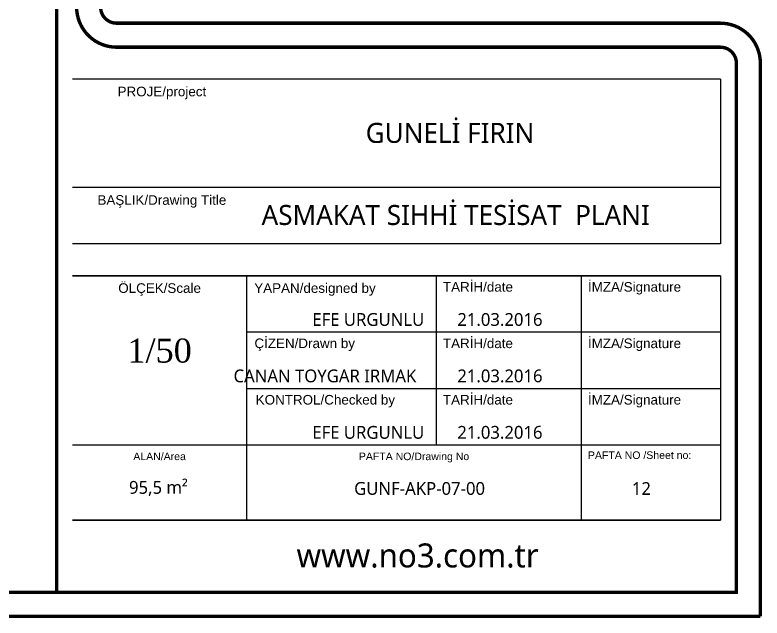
# Model space of a CAD drawing. Header units: millimetres. Extents: x 54215 to 67697, y 23496 to 56611.
# Drawn here: x 62480.2 to 62948.9, y 44050.8 to 44429 of the extents above; entities that cross this region are included whole.
import ezdxf
from ezdxf.enums import TextEntityAlignment as Align

# ---------------------------------------------------------------- set-up
doc = ezdxf.new("R2010")
doc.units = ezdxf.units.MM
doc.layers.add('t_yazı', color=154, linetype='Continuous', lineweight=25)
doc.styles.add('ARIALT', font='arial.ttf', dxfattribs={"height": 10})
doc.styles.get("Standard").update_dxf_attribs({"font": 'arial.ttf'})

msp = doc.modelspace()

# ---------------------------------------------------------------- linework, layer by layer
at = {"color": 250}
for p, q in [((62922.784, 44388.687), (62516.383, 44388.687)), ((62922.784, 44388.687), (62922.784, 44285.494)), ((62516.383, 44320.886), (62922.784, 44320.886)), ((62922.784, 44285.494), (62516.383, 44285.494)), ((62922.784, 44265.424), (62516.383, 44265.424)), ((62516.383, 44265.424), (62922.784, 44265.424)), ((62625.509, 44265.424), (62625.509, 44112.058)), ((62744.499, 44265.424), (62744.499, 44159.247)), ((62835.49, 44265.424), (62835.49, 44112.058)), ((62922.784, 44265.424), (62922.784, 44112.058)), ((62922.784, 44230.032), (62625.509, 44230.032)), ((62625.509, 44194.64), (62922.784, 44194.64)), ((62922.784, 44159.247), (62516.383, 44159.247)), ((62516.383, 44112.058), (62922.784, 44112.058)), ((62922.784, 44112.058), (62516.383, 44112.058))]:
    msp.add_line(p, q, dxfattribs=at)
at = {"color": 252, "const_width": 2.135}
for points in [[(62947.87, 44051.85), (60159.461, 44051.85), (60159.461, 45851.85), (62947.87, 45851.85), (62947.87, 44712.802, -0.4142136), (62922.784, 44687.715), (62543.978, 44687.715, 0.4142136), (62533.943, 44677.68), (62533.943, 44433.843, 0.4142136), (62543.978, 44423.808), (62922.784, 44423.808, -0.4142136), (62947.87, 44398.722), (62947.87, 44051.85)], [(62932.819, 44712.802, -0.4142136), (62922.784, 44702.767), (62543.978, 44702.767, 0.4142136), (62518.891, 44677.68), (62518.891, 44433.843, 0.4142136), (62543.978, 44408.756), (62922.784, 44408.756, -0.4142136), (62932.819, 44398.722), (62932.819, 44066.902), (60174.512, 44066.902), (60174.512, 45836.798), (62932.819, 45836.798), (62932.819, 44712.802)]]:
    msp.add_lwpolyline(points, format="xyb", dxfattribs=at)
msp.add_lwpolyline([(62506.348, 44066.902), (62506.348, 45836.798)], dxfattribs=at)

# ---------------------------------------------------------------- texts
at = {"color": 7}
for s, insert, char_height, width, attachment_point in [('{\\fLucida Sans Unicode|b0|i0|c162|p34;GUNELİ FIRIN}', (62753.161, 44354.929), 12.54325, 279.45279, 5), ('{\\fLucida Sans Unicode|b0|i0|c162|p34;ASMAKAT SIHHİ TESİSAT  PLANI}', (62756.728, 44303.448), 12.54325, 307.0384, 5), ('{\\fLucida Sans Unicode|b0|i0|c162|p34;EFE URGUNLU}', (62666.759, 44237.948), 8.02768, 307.0384, 4), ('{\\fLucida Sans Unicode|b0|i0|c162|p34;21.03.2016}', (62757.75, 44237.948), 8.02768, 307.0384, 4), ('{\\fGeorgia|b0|i0|c162|p18;1/50\\P}', (62570.946, 44218.393), 15.0519, 307.0384, 5), ('{\\fLucida Sans Unicode|b0|i0|c162|p34;CANAN TOYGAR IRMAK}', (62617.33, 44202.556), 8.02768, 307.0384, 4), ('{\\fLucida Sans Unicode|b0|i0|c162|p34;21.03.2016}', (62757.75, 44202.556), 8.02768, 307.0384, 4), ('{\\fLucida Sans Unicode|b0|i0|c162|p34;EFE URGUNLU}', (62666.759, 44167.163), 8.02768, 307.0384, 4), ('{\\fLucida Sans Unicode|b0|i0|c162|p34;21.03.2016}', (62757.75, 44167.163), 8.02768, 307.0384, 4), ('{\\fLucida Sans Unicode|b0|i0|c162|p34;95,5 m²}', (62551.744, 44132.003), 8.02768, 307.0384, 4), ('{\\fLucida Sans Unicode|b0|i0|c162|p34;GUNF-AKP-07-00}', (62693.001, 44132.003), 8.02768, 307.0384, 4), ('{\\fLucida Sans Unicode|b0|i0|c162|p34;12}', (62867.244, 44132.003), 8.02768, 307.0384, 4), ('{\\fLucida Sans Unicode|b0|i0|c162|p34;www.no3.com.tr}', (62732.847, 44089.889), 15.0519, 233.90379, 5)]:
    msp.add_mtext(s, dxfattribs=dict(at, insert=insert, char_height=char_height, width=width, attachment_point=attachment_point))
at = {"layer": 't_yazı', "linetype": 'Continuous', "style": 'ARIALT'}
for s, height, p in [('ALAN/Area', 4.719, (62570.946, 44152.169)), ('PAFTA NO/Drawing No', 4.71898, (62730.59, 44152.169))]:
    msp.add_text(s, height=height, dxfattribs=at).set_placement(p, align=Align.MIDDLE_CENTER)
at = {"layer": 't_yazı', "style": 'ARIALT'}
for s, insert, char_height, width, attachment_point in [('PROJE/project', (62572.383, 44383.968), 6.02076, 111.9856, 2), ('BAŞLIK/Drawing Title', (62572.383, 44315.947), 6.02076, 111.9856, 2), ('ÖLÇEK/Scale', (62570.946, 44260.705), 6.02076, 40.67138, 2), ('YAPAN/designed by', (62668.434, 44260.705), 6.02076, 111.9856, 2), ('TARİH/date', (62748.711, 44261.468), 6.0208, 45.79917, 1), ('İMZA/Signature', (62839.702, 44261.468), 6.02076, 45.79917, 1), ('ÇİZEN/Drawn by', (62661.992, 44226.076), 6.02076, 111.9856, 2), ('TARİH/date', (62748.711, 44226.076), 6.0208, 45.79917, 1), ('İMZA/Signature', (62839.702, 44226.076), 6.02076, 45.79917, 1), ('KONTROL/Checked by', (62631.253, 44190.683), 6.02076, 100.6056, 1), ('TARİH/date', (62748.711, 44190.683), 6.0208, 45.79917, 1), ('İMZA/Signature', (62839.702, 44190.683), 6.02076, 45.79917, 1)]:
    msp.add_mtext(s, dxfattribs=dict(at, insert=insert, char_height=char_height, width=width, attachment_point=attachment_point))
at = {"layer": 't_yazı', "linetype": 'Continuous', "insert": (62839.702, 44155.291), "char_height": 4.71898, "width": 113.029, "attachment_point": 1, "style": 'ARIALT'}
msp.add_mtext('PAFTA NO /Sheet no:', dxfattribs=at)

doc.saveas('drawing.dxf')
